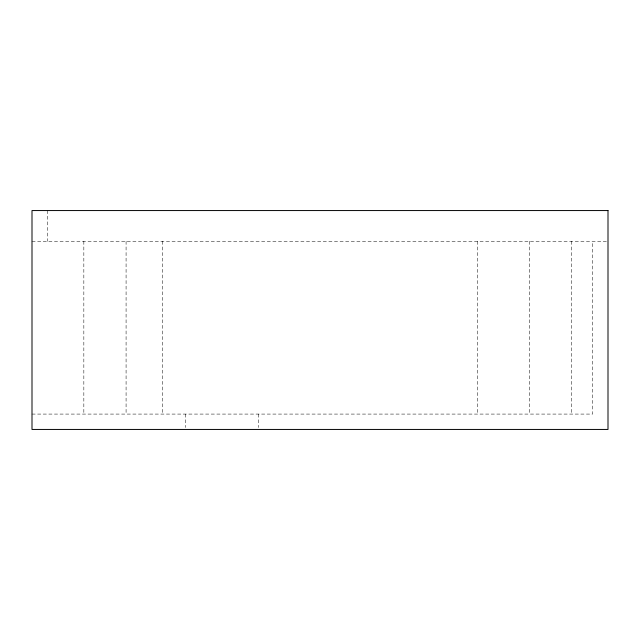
<?xml version="1.0" encoding="UTF-8"?>
<svg xmlns="http://www.w3.org/2000/svg" width="640" height="640" viewBox="0 0 640 640"><rect width="100%" height="100%" fill="white"/><g stroke="black" fill="none" stroke-linecap="round" stroke-linejoin="round"><path stroke-width="0.48" stroke-dasharray="3.2 2.4" d="M32 241.28L608 241.28M32 414.08L592.64 414.08L592.64 241.28M571.52 241.28L571.52 414.08M529.28 241.28L529.28 414.08M477.44 241.28L477.44 414.08M258.56 414.08L258.56 427.52M185.6 414.08L185.6 427.52M162.56 241.28L162.56 414.08M126.08 241.28L126.08 414.08M83.84 241.28L83.84 414.08M47.36 210.56L47.36 241.28"/><path stroke-width="0.96" d="M608 210.56L32 210.56L32 429.44L608 429.44L608 210.56"/></g></svg>
